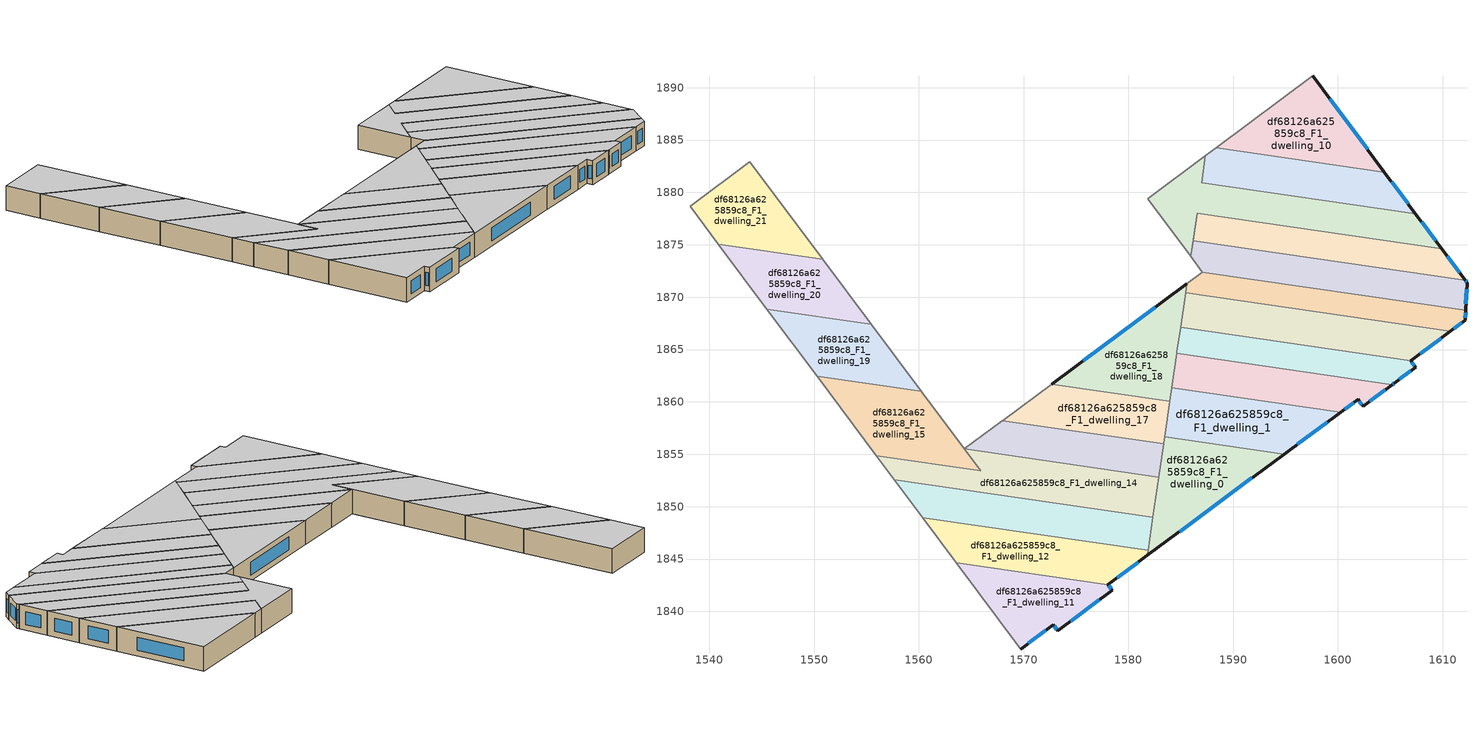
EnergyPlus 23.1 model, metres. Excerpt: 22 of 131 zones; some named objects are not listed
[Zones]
df68126a625859c8_F1_dwelling_0
 floor to df68126a625859c8_F0_dwelling_0 (EU_floor_Construction): 1594.87,1855 1581.83,1845.36 1583.47,1856.66 z3
 wall outside (EU_wall_Construction): 1581.83,1845.36 1594.87,1855 z3:6
 wall to df68126a625859c8_F1_dwelling_1 (EU_wall_Construction): 1594.87,1855 1583.47,1856.66 z3:6
 wall to df68126a625859c8_F1_dwelling_14 (EU_wall_Construction): 1582.91,1852.82 1582.36,1848.98 z3:6
 wall to df68126a625859c8_F1_dwelling_12 (EU_wall_Construction): 1581.9,1845.82 1581.83,1845.36 z3:6
 wall to df68126a625859c8_F1_dwelling_16 (EU_wall_Construction): 1583.37,1855.99 1582.91,1852.82 z3:6
 wall to df68126a625859c8_F1_dwelling_13 (EU_wall_Construction): 1582.35,1848.98 1581.9,1845.82 z3:6
 wall to df68126a625859c8_F1_dwelling_17 (EU_wall_Construction): 1583.47,1856.66 1583.38,1856.03 1583.37,1855.99 z3:6
 window (EU_Window_Construction): 1584.89,1847.63 1591.81,1852.74 z3.7:5.3
 ceiling to df68126a625859c8_F2_dwelling_0 (EU_floor_Construction): 1594.87,1855 1583.47,1856.66 1581.83,1845.36 z6
df68126a625859c8_F1_dwelling_1
 floor to df68126a625859c8_F0_dwelling_1 (EU_floor_Construction): 1600.27,1859 1594.87,1855 1583.47,1856.66 1584.15,1861.33 z3
 wall outside (EU_wall_Construction): 1594.87,1855 1600.27,1859 z3:6
 wall to df68126a625859c8_F1_dwelling_2 (EU_wall_Construction): 1600.27,1859 1584.15,1861.33 z3:6
 wall to df68126a625859c8_F1_dwelling_17 (EU_wall_Construction): 1583.96,1860.06 1583.47,1856.66 z3:6
 wall to df68126a625859c8_F1_dwelling_18 (EU_wall_Construction): 1584.15,1861.33 1583.96,1860.06 z3:6
 window (EU_Window_Construction): 1596.13,1855.94 1599,1858.06 z3.7:5.3
 ceiling to df68126a625859c8_F2_dwelling_1 (EU_floor_Construction): 1600.27,1859 1584.15,1861.33 1583.47,1856.66 1594.87,1855 z6
df68126a625859c8_F1_dwelling_10
 floor to df68126a625859c8_F0_dwelling_10 (EU_floor_Construction): 1597.61,1891.12 1604.46,1881.95 1588.39,1884.28 z3
 wall outside (EU_wall_Construction): 1604.46,1881.95 1597.61,1891.12 z3:6
 wall adiabatic (EU_wall_Construction): 1597.61,1891.12 1588.39,1884.28 z3:6
 wall to df68126a625859c8_F1_dwelling_9 (EU_wall_Construction): 1588.39,1884.28 1604.46,1881.95 z3:6
 window (EU_Window_Construction): 1602.85,1884.11 1599.22,1888.97 z3.7:5.3
 ceiling to df68126a625859c8_F2_dwelling_10 (EU_floor_Construction): 1604.46,1881.95 1597.61,1891.12 1588.39,1884.28 z6
df68126a625859c8_F1_dwelling_11
 floor to df68126a625859c8_F0_dwelling_11 (EU_floor_Construction): 1578.04,1842.56 1578.45,1842.02 1573.27,1838.18 1572.86,1838.73 1569.73,1836.41 1563.57,1844.66 z3
 wall outside (EU_wall_Construction): 1569.73,1836.41 1572.86,1838.73 1573.27,1838.18 1578.45,1842.02 1578.04,1842.56 z3:6
 wall adiabatic (EU_wall_Construction): 1563.57,1844.66 1569.73,1836.41 z3:6
 wall to df68126a625859c8_F1_dwelling_12 (EU_wall_Construction): 1578.04,1842.56 1563.57,1844.66 z3:6
 window (EU_Window_Construction): 1570.46,1836.95 1572.12,1838.19 / 1578.36,1842.14 1578.14,1842.43 / 1574.49,1839.08 1577.24,1841.12 / 1572.95,1838.6 1573.17,1838.31 z3.7:5.3
 ceiling to df68126a625859c8_F2_dwelling_11 (EU_floor_Construction): 1573.27,1838.18 1578.45,1842.02 1578.04,1842.56 1563.57,1844.66 1569.73,1836.41 1572.86,1838.73 z6
df68126a625859c8_F1_dwelling_12
 floor to df68126a625859c8_F0_dwelling_12 (EU_floor_Construction): 1581.9,1845.82 1581.83,1845.36 1578.04,1842.56 1563.57,1844.66 1560.37,1848.94 z3
 wall outside (EU_wall_Construction): 1578.04,1842.56 1581.83,1845.36 z3:6
 wall adiabatic (EU_wall_Construction): 1560.37,1848.94 1563.57,1844.66 z3:6
 wall to df68126a625859c8_F1_dwelling_13 (EU_wall_Construction): 1581.9,1845.82 1560.37,1848.94 z3:6
 window (EU_Window_Construction): 1578.93,1843.22 1580.94,1844.7 z3.7:5.3
 ceiling to df68126a625859c8_F2_dwelling_12 (EU_floor_Construction): 1581.83,1845.36 1581.9,1845.82 1560.37,1848.94 1563.57,1844.66 1578.04,1842.56 z6
df68126a625859c8_F1_dwelling_13
 floor to df68126a625859c8_F0_dwelling_13 (EU_floor_Construction): 1582.35,1848.99 1581.9,1845.82 1560.37,1848.94 1557.66,1852.57 z3
 wall to df68126a625859c8_F1_dwelling_14 (EU_wall_Construction): 1582.35,1848.99 1557.66,1852.57 z3:6
 wall adiabatic (EU_wall_Construction): 1557.66,1852.57 1560.37,1848.94 z3:6
 ceiling to df68126a625859c8_F2_dwelling_13 (EU_floor_Construction): 1581.9,1845.82 1582.35,1848.99 1557.66,1852.57 1560.37,1848.94 z6
df68126a625859c8_F1_dwelling_14
 floor to df68126a625859c8_F0_dwelling_14 (EU_floor_Construction): 1582.91,1852.82 1582.35,1848.99 1557.66,1852.57 1555.96,1854.85 1565.91,1853.41 1564.34,1855.51 z3
 wall to df68126a625859c8_F1_dwelling_15 (EU_wall_Construction): 1564.35,1855.51 1565.91,1853.41 1555.96,1854.85 z3:6
 wall to df68126a625859c8_F1_dwelling_16 (EU_wall_Construction): 1582.91,1852.82 1564.34,1855.51 z3:6
 wall adiabatic (EU_wall_Construction): 1555.96,1854.85 1557.66,1852.57 z3:6
 ceiling to df68126a625859c8_F2_dwelling_14 (EU_floor_Construction): 1582.35,1848.99 1582.91,1852.82 1564.34,1855.51 1565.91,1853.41 1555.96,1854.85 1557.66,1852.57 z6
df68126a625859c8_F1_dwelling_15
 floor to df68126a625859c8_F0_dwelling_15 (EU_floor_Construction): 1560.24,1861.01 1565.91,1853.41 1555.96,1854.85 1550.28,1862.45 z3
 wall adiabatic (EU_wall_Construction): 1550.28,1862.45 1555.96,1854.85 / 1564.34,1855.51 1560.24,1861.01 z3:6
 wall to df68126a625859c8_F1_dwelling_19 (EU_wall_Construction): 1560.24,1861.01 1550.28,1862.45 z3:6
 ceiling to df68126a625859c8_F2_dwelling_15 (EU_floor_Construction): 1565.91,1853.41 1560.24,1861.01 1550.28,1862.45 1555.96,1854.85 z6
df68126a625859c8_F1_dwelling_16
 floor to df68126a625859c8_F0_dwelling_16 (EU_floor_Construction): 1583.37,1855.99 1582.91,1852.82 1564.34,1855.51 1567.98,1858.21 z3
 wall to df68126a625859c8_F1_dwelling_17 (EU_wall_Construction): 1583.37,1855.99 1567.98,1858.21 z3:6
 wall adiabatic (EU_wall_Construction): 1567.98,1858.21 1564.34,1855.51 z3:6
 ceiling to df68126a625859c8_F2_dwelling_16 (EU_floor_Construction): 1582.91,1852.82 1583.37,1855.99 1567.98,1858.21 1564.34,1855.51 z6
df68126a625859c8_F1_dwelling_17
 floor to df68126a625859c8_F0_dwelling_17 (EU_floor_Construction): 1583.96,1860.06 1583.38,1856.03 1583.37,1855.99 1567.98,1858.21 1568.04,1858.26 1572.67,1861.7 z3
 wall adiabatic (EU_wall_Construction): 1572.67,1861.7 1568.04,1858.26 1567.98,1858.21 z3:6
 wall to df68126a625859c8_F1_dwelling_18 (EU_wall_Construction): 1583.96,1860.06 1572.67,1861.7 z3:6
 ceiling to df68126a625859c8_F2_dwelling_17 (EU_floor_Construction): 1583.38,1856.03 1583.96,1860.06 1572.67,1861.7 1568.04,1858.26 1567.98,1858.21 1583.37,1855.99 z6
df68126a625859c8_F1_dwelling_18
 floor to df68126a625859c8_F0_dwelling_18 (EU_floor_Construction): 1585.59,1871.29 1583.96,1860.06 1572.67,1861.7 z3
 wall outside (EU_wall_Construction): 1585.59,1871.29 1572.67,1861.7 z3:6
 wall to df68126a625859c8_F1_dwelling_2 (EU_wall_Construction): 1584.15,1861.33 1584.63,1864.65 z3:6
 wall to df68126a625859c8_F1_dwelling_3 (EU_wall_Construction): 1584.63,1864.65 1584.65,1864.79 1584.99,1867.13 z3:6
 wall to df68126a625859c8_F1_dwelling_4 (EU_wall_Construction): 1584.99,1867.13 1585.46,1870.43 z3:6
 wall to df68126a625859c8_F1_dwelling_5 (EU_wall_Construction): 1585.47,1870.43 1585.59,1871.29 z3:6
 window (EU_Window_Construction): 1582.56,1869.03 1575.7,1863.95 z3.7:5.3
 ceiling to df68126a625859c8_F2_dwelling_18 (EU_floor_Construction): 1583.96,1860.06 1585.59,1871.29 1572.67,1861.7 z6
df68126a625859c8_F1_dwelling_19
 floor to df68126a625859c8_F0_dwelling_19 (EU_floor_Construction): 1555.44,1867.43 1560.24,1861.01 1550.28,1862.45 1545.49,1868.87 z3
 wall to df68126a625859c8_F1_dwelling_20 (EU_wall_Construction): 1555.44,1867.43 1545.49,1868.87 z3:6
 wall adiabatic (EU_wall_Construction): 1560.24,1861.01 1555.44,1867.43 / 1545.49,1868.87 1550.28,1862.45 z3:6
 ceiling to df68126a625859c8_F2_dwelling_19 (EU_floor_Construction): 1560.24,1861.01 1555.44,1867.43 1545.49,1868.87 1550.28,1862.45 z6
df68126a625859c8_F1_dwelling_2
 floor to df68126a625859c8_F0_dwelling_2 (EU_floor_Construction): 1605.2,1861.66 1602.41,1859.59 1601.94,1860.24 1600.27,1859 1584.15,1861.33 1584.63,1864.65 z3
 wall outside (EU_wall_Construction): 1600.27,1859 1601.94,1860.24 1602.41,1859.59 1605.2,1861.66 z3:6
 wall to df68126a625859c8_F1_dwelling_3 (EU_wall_Construction): 1605.2,1861.66 1584.63,1864.65 z3:6
 window (EU_Window_Construction): 1603.07,1860.08 1604.55,1861.18 / 1602.05,1860.09 1602.3,1859.74 / 1600.66,1859.29 1601.55,1859.95 z3.7:5.3
 ceiling to df68126a625859c8_F2_dwelling_2 (EU_floor_Construction): 1605.2,1861.66 1584.63,1864.65 1584.15,1861.33 1600.27,1859 1601.94,1860.24 1602.41,1859.59 z6
df68126a625859c8_F1_dwelling_20
 floor to df68126a625859c8_F0_dwelling_20 (EU_floor_Construction): 1550.82,1873.62 1555.44,1867.43 1545.49,1868.87 1540.86,1875.07 z3
 wall to df68126a625859c8_F1_dwelling_21 (EU_wall_Construction): 1550.82,1873.62 1540.86,1875.07 z3:6
 wall adiabatic (EU_wall_Construction): 1555.44,1867.43 1550.82,1873.62 / 1540.86,1875.07 1545.49,1868.87 z3:6
 ceiling to df68126a625859c8_F2_dwelling_20 (EU_floor_Construction): 1555.44,1867.43 1550.82,1873.62 1540.86,1875.07 1545.49,1868.87 z6
df68126a625859c8_F1_dwelling_21
 floor to df68126a625859c8_F0_dwelling_21 (EU_floor_Construction): 1543.87,1882.93 1550.82,1873.62 1540.86,1875.07 1538.16,1878.69 z3
 wall adiabatic (EU_wall_Construction): 1550.82,1873.62 1543.87,1882.93 1538.16,1878.69 1540.86,1875.07 z3:6
 ceiling to df68126a625859c8_F2_dwelling_21 (EU_floor_Construction): 1550.82,1873.62 1543.87,1882.93 1538.16,1878.69 1540.86,1875.07 z6
df68126a625859c8_F1_dwelling_3
 floor to df68126a625859c8_F0_dwelling_3 (EU_floor_Construction): 1606.96,1863.95 1607.43,1863.31 1605.38,1861.79 1605.2,1861.66 1584.63,1864.65 1584.65,1864.79 1584.99,1867.13 z3
 wall outside (EU_wall_Construction): 1605.2,1861.66 1605.38,1861.79 1607.43,1863.31 1606.96,1863.95 z3:6
 wall to df68126a625859c8_F1_dwelling_4 (EU_wall_Construction): 1606.96,1863.95 1584.99,1867.13 z3:6
 window (EU_Window_Construction): 1607.32,1863.46 1607.07,1863.8 / 1605.86,1862.15 1606.95,1862.96 / 1605.24,1861.69 1605.33,1861.76 z3.7:5.3
 ceiling to df68126a625859c8_F2_dwelling_3 (EU_floor_Construction): 1607.43,1863.31 1606.96,1863.95 1584.99,1867.13 1584.65,1864.79 1584.63,1864.65 1605.2,1861.66 1605.38,1861.79 z6
df68126a625859c8_F1_dwelling_4
 floor to df68126a625859c8_F0_dwelling_4 (EU_floor_Construction): 1610.76,1866.76 1606.96,1863.95 1584.99,1867.13 1585.47,1870.43 z3
 wall outside (EU_wall_Construction): 1606.96,1863.95 1610.76,1866.76 z3:6
 wall to df68126a625859c8_F1_dwelling_5 (EU_wall_Construction): 1610.76,1866.76 1585.47,1870.43 z3:6
 window (EU_Window_Construction): 1607.85,1864.61 1609.87,1866.1 z3.7:5.3
 ceiling to df68126a625859c8_F2_dwelling_4 (EU_floor_Construction): 1610.76,1866.76 1585.47,1870.43 1584.99,1867.13 1606.96,1863.95 z6
df68126a625859c8_F1_dwelling_5
 floor to df68126a625859c8_F0_dwelling_5 (EU_floor_Construction): 1612.21,1868.75 1612.17,1867.8 1610.76,1866.76 1585.47,1870.43 1585.59,1871.29 1587.08,1872.39 z3
 wall outside (EU_wall_Construction): 1610.76,1866.76 1612.17,1867.8 1612.21,1868.75 z3:6
 wall adiabatic (EU_wall_Construction): 1587.08,1872.39 1585.59,1871.29 z3:6
 wall to df68126a625859c8_F1_dwelling_6 (EU_wall_Construction): 1612.21,1868.75 1587.08,1872.39 z3:6
 window (EU_Window_Construction): 1612.18,1868.02 1612.2,1868.53 / 1611.09,1867 1611.84,1867.56 z3.7:5.3
 ceiling to df68126a625859c8_F2_dwelling_5 (EU_floor_Construction): 1612.17,1867.8 1612.21,1868.75 1587.08,1872.39 1585.59,1871.29 1585.47,1870.43 1610.76,1866.76 z6
df68126a625859c8_F1_dwelling_6
 floor to df68126a625859c8_F0_dwelling_6 (EU_floor_Construction): 1612.16,1871.63 1612.34,1871.4 1612.21,1868.75 1587.08,1872.39 1585.97,1873.89 1586.19,1875.4 z3
 wall outside (EU_wall_Construction): 1612.21,1868.75 1612.34,1871.4 1612.16,1871.63 z3:6
 wall adiabatic (EU_wall_Construction): 1586.19,1875.4 1585.97,1873.89 1587.08,1872.39 z3:6
 wall to df68126a625859c8_F1_dwelling_7 (EU_wall_Construction): 1612.16,1871.63 1586.19,1875.4 z3:6
 window (EU_Window_Construction): 1612.3,1871.45 1612.2,1871.58 / 1612.24,1869.37 1612.31,1870.78 z3.7:5.3
 ceiling to df68126a625859c8_F2_dwelling_6 (EU_floor_Construction): 1612.21,1868.75 1612.34,1871.4 1612.16,1871.63 1586.19,1875.4 1585.97,1873.89 1587.08,1872.39 z6
df68126a625859c8_F1_dwelling_7
 floor to df68126a625859c8_F0_dwelling_7 (EU_floor_Construction): 1609.93,1874.62 1612.16,1871.63 1586.19,1875.4 1586.56,1878.01 z3
 wall outside (EU_wall_Construction): 1612.16,1871.63 1609.93,1874.62 z3:6
 wall adiabatic (EU_wall_Construction): 1586.56,1878.01 1586.19,1875.4 z3:6
 wall to df68126a625859c8_F1_dwelling_8 (EU_wall_Construction): 1609.93,1874.62 1586.56,1878.01 z3:6
 window (EU_Window_Construction): 1611.64,1872.33 1610.46,1873.92 z3.7:5.3
 ceiling to df68126a625859c8_F2_dwelling_7 (EU_floor_Construction): 1612.16,1871.63 1609.93,1874.62 1586.56,1878.01 1586.19,1875.4 z6
df68126a625859c8_F1_dwelling_8
 floor to df68126a625859c8_F0_dwelling_8 (EU_floor_Construction): 1607.42,1877.98 1609.93,1874.62 1586.56,1878.01 1585.97,1873.89 1581.84,1879.42 1587.36,1883.52 1586.99,1880.95 z3
 wall outside (EU_wall_Construction): 1609.93,1874.62 1607.42,1877.98 z3:6
 wall adiabatic (EU_wall_Construction): 1587.36,1883.52 1581.84,1879.42 1585.97,1873.89 1586.56,1878.01 z3:6
 wall to df68126a625859c8_F1_dwelling_9 (EU_wall_Construction): 1607.42,1877.98 1586.99,1880.95 1587.36,1883.52 z3:6
 window (EU_Window_Construction): 1609.34,1875.41 1608.01,1877.19 z3.7:5.3
 ceiling to df68126a625859c8_F2_dwelling_8 (EU_floor_Construction): 1609.93,1874.62 1607.42,1877.98 1586.99,1880.95 1587.36,1883.52 1581.84,1879.42 1585.97,1873.89 1586.56,1878.01 z6
df68126a625859c8_F1_dwelling_9
 floor to df68126a625859c8_F0_dwelling_9 (EU_floor_Construction): 1604.46,1881.95 1607.42,1877.98 1586.99,1880.95 1587.36,1883.52 1588.39,1884.28 z3
 wall outside (EU_wall_Construction): 1607.42,1877.98 1604.46,1881.95 z3:6
 wall adiabatic (EU_wall_Construction): 1588.39,1884.28 1587.36,1883.52 z3:6
 window (EU_Window_Construction): 1606.72,1878.92 1605.15,1881.02 z3.7:5.3
 ceiling to df68126a625859c8_F2_dwelling_9 (EU_floor_Construction): 1607.42,1877.98 1604.46,1881.95 1588.39,1884.28 1587.36,1883.52 1586.99,1880.95 z6
[Building]
EU S2 Campaign: North Axis=0; Terrain=City; Solar Distribution=FullExterior
[Site:Location]
Budapest.Ferenc.Liszt.Intl.AP: Latitude=47.437; Longitude=19.256; Time Zone=1; Elevation=185
[SizingPeriod:WeatherFileDays]
AnnualSizingPeriod: Begin Month=1; Begin Day of Month=1; End Month=12; End Day of Month=31; Day of Week for Start Day=Monday; Use Weather File Daylight Saving Period=No; Use Weather File Rain and Snow Indicators=No
[MATERIAL]
EU_InternalMass_Material: Roughness=MediumRough; Thickness=0.1; Conductivity=1; Density=1800; Specific Heat=900; Thermal Absorptance=0.9; Solar Absorptance=0.7; Visible Absorptance=0.7
[MATERIAL:NOMASS] Roughness=MediumRough; Thermal Absorptance=0.9; Solar Absorptance=0.7; Visible Absorptance=0.7
Name | Thermal Resistance
EU_wall_NoMass | 0.832559
EU_floor_NoMass | 0.872794
[WINDOWMATERIAL:SIMPLEGLAZINGSYSTEM]
EU_Window_SimpleGlazing: UFactor=2.79869; Solar Heat Gain Coefficient=0.75; Visible Transmittance=0.75
[CONSTRUCTION]
EU_wall_Construction: EU_wall_NoMass
EU_floor_Construction: EU_floor_NoMass
EU_Window_Construction: EU_Window_SimpleGlazing
EU_InternalMass_Construction: EU_InternalMass_Material
[ZONE] Type=1; Multiplier=1; Ceiling Height=autocalculate; Floor Area=autocalculate; Part of Total Floor Area=Yes
Name | Volume
df68126a625859c8_F1_dwelling_0 | 197.204
df68126a625859c8_F1_dwelling_1 | 197.165
df68126a625859c8_F1_dwelling_10 | 197.195
df68126a625859c8_F1_dwelling_11 | 172.962
df68126a625859c8_F1_dwelling_12 | 208.429
df68126a625859c8_F1_dwelling_13 | 224.082
df68126a625859c8_F1_dwelling_14 | 256.579
df68126a625859c8_F1_dwelling_15 | 202.298
df68126a625859c8_F1_dwelling_16 | 164.551
df68126a625859c8_F1_dwelling_17 | 166.41
df68126a625859c8_F1_dwelling_18 | 194.161
df68126a625859c8_F1_dwelling_19 | 171.014
df68126a625859c8_F1_dwelling_2 | 187.75
df68126a625859c8_F1_dwelling_20 | 165.028
df68126a625859c8_F1_dwelling_21 | 172.174
df68126a625859c8_F1_dwelling_3 | 165.502
df68126a625859c8_F1_dwelling_4 | 238.255
df68126a625859c8_F1_dwelling_5 | 170.121
df68126a625859c8_F1_dwelling_6 | 224.241
df68126a625859c8_F1_dwelling_7 | 197.164
df68126a625859c8_F1_dwelling_8 | 268.359
df68126a625859c8_F1_dwelling_9 | 197.196
[INTERNALMASS] Construction=EU_InternalMass_Construction
Name | Zone or ZoneList | Surface Area
df68126a625859c8_F1_dwelling_0_EU_InternalMass | df68126a625859c8_F1_dwelling_0 | 65.7359
df68126a625859c8_F1_dwelling_1_EU_InternalMass | df68126a625859c8_F1_dwelling_1 | 65.7218
df68126a625859c8_F1_dwelling_2_EU_InternalMass | df68126a625859c8_F1_dwelling_2 | 62.5848
df68126a625859c8_F1_dwelling_3_EU_InternalMass | df68126a625859c8_F1_dwelling_3 | 55.1657
df68126a625859c8_F1_dwelling_4_EU_InternalMass | df68126a625859c8_F1_dwelling_4 | 79.4181
df68126a625859c8_F1_dwelling_5_EU_InternalMass | df68126a625859c8_F1_dwelling_5 | 56.7071
df68126a625859c8_F1_dwelling_6_EU_InternalMass | df68126a625859c8_F1_dwelling_6 | 74.747
df68126a625859c8_F1_dwelling_7_EU_InternalMass | df68126a625859c8_F1_dwelling_7 | 65.7214
df68126a625859c8_F1_dwelling_8_EU_InternalMass | df68126a625859c8_F1_dwelling_8 | 89.4525
df68126a625859c8_F1_dwelling_9_EU_InternalMass | df68126a625859c8_F1_dwelling_9 | 65.732
df68126a625859c8_F1_dwelling_10_EU_InternalMass | df68126a625859c8_F1_dwelling_10 | 65.7317
df68126a625859c8_F1_dwelling_11_EU_InternalMass | df68126a625859c8_F1_dwelling_11 | 57.6538
df68126a625859c8_F1_dwelling_12_EU_InternalMass | df68126a625859c8_F1_dwelling_12 | 69.4764
df68126a625859c8_F1_dwelling_13_EU_InternalMass | df68126a625859c8_F1_dwelling_13 | 74.6961
df68126a625859c8_F1_dwelling_14_EU_InternalMass | df68126a625859c8_F1_dwelling_14 | 85.5329
df68126a625859c8_F1_dwelling_15_EU_InternalMass | df68126a625859c8_F1_dwelling_15 | 67.4444
df68126a625859c8_F1_dwelling_16_EU_InternalMass | df68126a625859c8_F1_dwelling_16 | 54.8477
df68126a625859c8_F1_dwelling_17_EU_InternalMass | df68126a625859c8_F1_dwelling_17 | 55.4741
df68126a625859c8_F1_dwelling_18_EU_InternalMass | df68126a625859c8_F1_dwelling_18 | 64.7172
df68126a625859c8_F1_dwelling_19_EU_InternalMass | df68126a625859c8_F1_dwelling_19 | 57.0052
df68126a625859c8_F1_dwelling_20_EU_InternalMass | df68126a625859c8_F1_dwelling_20 | 55.0047
df68126a625859c8_F1_dwelling_21_EU_InternalMass | df68126a625859c8_F1_dwelling_21 | 57.3952
[OTHEREQUIPMENT] Fuel Type=Electricity; Design Level Calculation Method=Watts/Area; Power per Zone Floor Area=1; Fraction Latent=0; Fraction Radiant=0; Fraction Lost=0; Carbon Dioxide Generation Rate=0; EndUse Subcategory=EU_Step8_InternalGains
Name | Zone or ZoneList or Space or SpaceList | Schedule
EU_Step8_InternalGain_df68126a625859c8_F1_dwelling_0_f000 | df68126a625859c8_F1_dwelling_0 | EU_Step8_GainSchedule_df68126a625859c8_F1_dwelling_0_f000
EU_Step8_InternalGain_df68126a625859c8_F1_dwelling_1_f000 | df68126a625859c8_F1_dwelling_1 | EU_Step8_GainSchedule_df68126a625859c8_F1_dwelling_1_f000
EU_Step8_InternalGain_df68126a625859c8_F1_dwelling_2_f000 | df68126a625859c8_F1_dwelling_2 | EU_Step8_GainSchedule_df68126a625859c8_F1_dwelling_2_f000
EU_Step8_InternalGain_df68126a625859c8_F1_dwelling_3_f000 | df68126a625859c8_F1_dwelling_3 | EU_Step8_GainSchedule_df68126a625859c8_F1_dwelling_3_f000
EU_Step8_InternalGain_df68126a625859c8_F1_dwelling_4_f000 | df68126a625859c8_F1_dwelling_4 | EU_Step8_GainSchedule_df68126a625859c8_F1_dwelling_4_f000
EU_Step8_InternalGain_df68126a625859c8_F1_dwelling_5_f000 | df68126a625859c8_F1_dwelling_5 | EU_Step8_GainSchedule_df68126a625859c8_F1_dwelling_5_f000
EU_Step8_InternalGain_df68126a625859c8_F1_dwelling_6_f000 | df68126a625859c8_F1_dwelling_6 | EU_Step8_GainSchedule_df68126a625859c8_F1_dwelling_6_f000
EU_Step8_InternalGain_df68126a625859c8_F1_dwelling_7_f000 | df68126a625859c8_F1_dwelling_7 | EU_Step8_GainSchedule_df68126a625859c8_F1_dwelling_7_f000
EU_Step8_InternalGain_df68126a625859c8_F1_dwelling_8_f000 | df68126a625859c8_F1_dwelling_8 | EU_Step8_GainSchedule_df68126a625859c8_F1_dwelling_8_f000
EU_Step8_InternalGain_df68126a625859c8_F1_dwelling_9_f000 | df68126a625859c8_F1_dwelling_9 | EU_Step8_GainSchedule_df68126a625859c8_F1_dwelling_9_f000
EU_Step8_InternalGain_df68126a625859c8_F1_dwelling_10_f000 | df68126a625859c8_F1_dwelling_10 | EU_Step8_GainSchedule_df68126a625859c8_F1_dwelling_10_f000
EU_Step8_InternalGain_df68126a625859c8_F1_dwelling_11_f000 | df68126a625859c8_F1_dwelling_11 | EU_Step8_GainSchedule_df68126a625859c8_F1_dwelling_11_f000
EU_Step8_InternalGain_df68126a625859c8_F1_dwelling_12_f000 | df68126a625859c8_F1_dwelling_12 | EU_Step8_GainSchedule_df68126a625859c8_F1_dwelling_12_f000
EU_Step8_InternalGain_df68126a625859c8_F1_dwelling_13_f000 | df68126a625859c8_F1_dwelling_13 | EU_Step8_GainSchedule_df68126a625859c8_F1_dwelling_13_f000
EU_Step8_InternalGain_df68126a625859c8_F1_dwelling_14_f000 | df68126a625859c8_F1_dwelling_14 | EU_Step8_GainSchedule_df68126a625859c8_F1_dwelling_14_f000
EU_Step8_InternalGain_df68126a625859c8_F1_dwelling_15_f000 | df68126a625859c8_F1_dwelling_15 | EU_Step8_GainSchedule_df68126a625859c8_F1_dwelling_15_f000
EU_Step8_InternalGain_df68126a625859c8_F1_dwelling_16_f000 | df68126a625859c8_F1_dwelling_16 | EU_Step8_GainSchedule_df68126a625859c8_F1_dwelling_16_f000
EU_Step8_InternalGain_df68126a625859c8_F1_dwelling_17_f000 | df68126a625859c8_F1_dwelling_17 | EU_Step8_GainSchedule_df68126a625859c8_F1_dwelling_17_f000
EU_Step8_InternalGain_df68126a625859c8_F1_dwelling_18_f000 | df68126a625859c8_F1_dwelling_18 | EU_Step8_GainSchedule_df68126a625859c8_F1_dwelling_18_f000
EU_Step8_InternalGain_df68126a625859c8_F1_dwelling_19_f000 | df68126a625859c8_F1_dwelling_19 | EU_Step8_GainSchedule_df68126a625859c8_F1_dwelling_19_f000
EU_Step8_InternalGain_df68126a625859c8_F1_dwelling_20_f000 | df68126a625859c8_F1_dwelling_20 | EU_Step8_GainSchedule_df68126a625859c8_F1_dwelling_20_f000
EU_Step8_InternalGain_df68126a625859c8_F1_dwelling_21_f000 | df68126a625859c8_F1_dwelling_21 | EU_Step8_GainSchedule_df68126a625859c8_F1_dwelling_21_f000
[ZONEVENTILATION:DESIGNFLOWRATE] Schedule=EU_AlwaysOn; Design Flow Rate Calculation Method=AirChanges/Hour; Air Changes per Hour=0.475469; Ventilation Type=Natural; Fan Pressure Rise=0; Fan Total Efficiency=1; Constant Term Coefficient=1; Temperature Term Coefficient=0; Velocity Term Coefficient=0; Velocity Squared Term Coefficient=0; Minimum Indoor Temperature=-100; Maximum Indoor Temperature=100; Delta Temperature=-100; Minimum Outdoor Temperature=-100; Maximum Outdoor Temperature=100; Maximum Wind Speed=40
Name | Zone or ZoneList or Space or SpaceList
EU_ConstantAir_df68126a625859c8_F1_dwelling_0 | df68126a625859c8_F1_dwelling_0
EU_ConstantAir_df68126a625859c8_F1_dwelling_1 | df68126a625859c8_F1_dwelling_1
EU_ConstantAir_df68126a625859c8_F1_dwelling_2 | df68126a625859c8_F1_dwelling_2
EU_ConstantAir_df68126a625859c8_F1_dwelling_3 | df68126a625859c8_F1_dwelling_3
EU_ConstantAir_df68126a625859c8_F1_dwelling_4 | df68126a625859c8_F1_dwelling_4
EU_ConstantAir_df68126a625859c8_F1_dwelling_5 | df68126a625859c8_F1_dwelling_5
EU_ConstantAir_df68126a625859c8_F1_dwelling_6 | df68126a625859c8_F1_dwelling_6
EU_ConstantAir_df68126a625859c8_F1_dwelling_7 | df68126a625859c8_F1_dwelling_7
EU_ConstantAir_df68126a625859c8_F1_dwelling_8 | df68126a625859c8_F1_dwelling_8
EU_ConstantAir_df68126a625859c8_F1_dwelling_9 | df68126a625859c8_F1_dwelling_9
EU_ConstantAir_df68126a625859c8_F1_dwelling_10 | df68126a625859c8_F1_dwelling_10
EU_ConstantAir_df68126a625859c8_F1_dwelling_11 | df68126a625859c8_F1_dwelling_11
EU_ConstantAir_df68126a625859c8_F1_dwelling_12 | df68126a625859c8_F1_dwelling_12
EU_ConstantAir_df68126a625859c8_F1_dwelling_13 | df68126a625859c8_F1_dwelling_13
EU_ConstantAir_df68126a625859c8_F1_dwelling_14 | df68126a625859c8_F1_dwelling_14
EU_ConstantAir_df68126a625859c8_F1_dwelling_15 | df68126a625859c8_F1_dwelling_15
EU_ConstantAir_df68126a625859c8_F1_dwelling_16 | df68126a625859c8_F1_dwelling_16
EU_ConstantAir_df68126a625859c8_F1_dwelling_17 | df68126a625859c8_F1_dwelling_17
EU_ConstantAir_df68126a625859c8_F1_dwelling_18 | df68126a625859c8_F1_dwelling_18
EU_ConstantAir_df68126a625859c8_F1_dwelling_19 | df68126a625859c8_F1_dwelling_19
EU_ConstantAir_df68126a625859c8_F1_dwelling_20 | df68126a625859c8_F1_dwelling_20
EU_ConstantAir_df68126a625859c8_F1_dwelling_21 | df68126a625859c8_F1_dwelling_21
[HVACTEMPLATE:ZONE:IDEALLOADSAIRSYSTEM] System Availability Schedule=EU_AlwaysOn; Maximum Heating Supply Air Temperature=50; Minimum Cooling Supply Air Temperature=13; Maximum Heating Supply Air Humidity Ratio=0.0156; Minimum Cooling Supply Air Humidity Ratio=0.0077; Heating Limit=NoLimit; Cooling Limit=NoLimit; Heating Availability Schedule=EU_AlwaysOn; Cooling Availability Schedule=EU_CoolingOff; Dehumidification Control Type=ConstantSensibleHeatRatio; Cooling Sensible Heat Ratio=0.7; Dehumidification Setpoint=60; Humidification Control Type=None; Humidification Setpoint=30; Outdoor Air Method=None; Outdoor Air Flow Rate per Person=0.00944; Outdoor Air Flow Rate per Zone Floor Area=0; Outdoor Air Flow Rate per Zone=0; Demand Controlled Ventilation Type=None; Outdoor Air Economizer Type=NoEconomizer; Heat Recovery Type=None; Sensible Heat Recovery Effectiveness=0.7; Latent Heat Recovery Effectiveness=0.65
Name | Template Thermostat
df68126a625859c8_F1_dwelling_0 | EU_HeatOnly_df68126a625859c8_F1_dwelling_0
df68126a625859c8_F1_dwelling_1 | EU_HeatOnly_df68126a625859c8_F1_dwelling_1
df68126a625859c8_F1_dwelling_2 | EU_HeatOnly_df68126a625859c8_F1_dwelling_2
df68126a625859c8_F1_dwelling_3 | EU_HeatOnly_df68126a625859c8_F1_dwelling_3
df68126a625859c8_F1_dwelling_4 | EU_HeatOnly_df68126a625859c8_F1_dwelling_4
df68126a625859c8_F1_dwelling_5 | EU_HeatOnly_df68126a625859c8_F1_dwelling_5
df68126a625859c8_F1_dwelling_6 | EU_HeatOnly_df68126a625859c8_F1_dwelling_6
df68126a625859c8_F1_dwelling_7 | EU_HeatOnly_df68126a625859c8_F1_dwelling_7
df68126a625859c8_F1_dwelling_8 | EU_HeatOnly_df68126a625859c8_F1_dwelling_8
df68126a625859c8_F1_dwelling_9 | EU_HeatOnly_df68126a625859c8_F1_dwelling_9
df68126a625859c8_F1_dwelling_10 | EU_HeatOnly_df68126a625859c8_F1_dwelling_10
df68126a625859c8_F1_dwelling_11 | EU_HeatOnly_df68126a625859c8_F1_dwelling_11
df68126a625859c8_F1_dwelling_12 | EU_HeatOnly_df68126a625859c8_F1_dwelling_12
df68126a625859c8_F1_dwelling_13 | EU_HeatOnly_df68126a625859c8_F1_dwelling_13
df68126a625859c8_F1_dwelling_14 | EU_HeatOnly_df68126a625859c8_F1_dwelling_14
df68126a625859c8_F1_dwelling_15 | EU_HeatOnly_df68126a625859c8_F1_dwelling_15
df68126a625859c8_F1_dwelling_16 | EU_HeatOnly_df68126a625859c8_F1_dwelling_16
df68126a625859c8_F1_dwelling_17 | EU_HeatOnly_df68126a625859c8_F1_dwelling_17
df68126a625859c8_F1_dwelling_18 | EU_HeatOnly_df68126a625859c8_F1_dwelling_18
df68126a625859c8_F1_dwelling_19 | EU_HeatOnly_df68126a625859c8_F1_dwelling_19
df68126a625859c8_F1_dwelling_20 | EU_HeatOnly_df68126a625859c8_F1_dwelling_20
df68126a625859c8_F1_dwelling_21 | EU_HeatOnly_df68126a625859c8_F1_dwelling_21
[SIZING:ZONE] Zone Cooling Design Supply Air Temperature Input Method=SupplyAirTemperature; Zone Cooling Design Supply Air Temperature=13; Zone Heating Design Supply Air Temperature Input Method=SupplyAirTemperature; Zone Heating Design Supply Air Temperature=50; Zone Cooling Design Supply Air Humidity Ratio=0.008; Zone Heating Design Supply Air Humidity Ratio=0.008; Cooling Design Air Flow Method=DesignDay; Cooling Design Air Flow Rate=0; Cooling Minimum Air Flow per Zone Floor Area=0.000762; Cooling Minimum Air Flow=0; Cooling Minimum Air Flow Fraction=0.2; Heating Design Air Flow Method=DesignDay; Heating Design Air Flow Rate=0; Heating Maximum Air Flow per Zone Floor Area=0.002032; Heating Maximum Air Flow=0.141576; Heating Maximum Air Flow Fraction=0.3; Account for Dedicated Outdoor Air System=No; Dedicated Outdoor Air System Control Strategy=NeutralSupplyAir; Dedicated Outdoor Air Low Setpoint Temperature for Design=autosize; Dedicated Outdoor Air High Setpoint Temperature for Design=autosize; Zone Load Sizing Method=Sensible Load Only No Latent Load; Zone Latent Cooling Design Supply Air Humidity Ratio Input Method=HumidityRatioDifference; Zone Cooling Design Supply Air Humidity Ratio Difference=0.005; Zone Latent Heating Design Supply Air Humidity Ratio Input Method=HumidityRatioDifference; Zone Humidification Design Supply Air Humidity Ratio Difference=0.005
df68126a625859c8_F1_dwelling_0; df68126a625859c8_F1_dwelling_1; df68126a625859c8_F1_dwelling_2; df68126a625859c8_F1_dwelling_3; df68126a625859c8_F1_dwelling_4; df68126a625859c8_F1_dwelling_5; df68126a625859c8_F1_dwelling_6; df68126a625859c8_F1_dwelling_7; df68126a625859c8_F1_dwelling_8; df68126a625859c8_F1_dwelling_9; df68126a625859c8_F1_dwelling_10; df68126a625859c8_F1_dwelling_11; df68126a625859c8_F1_dwelling_12; df68126a625859c8_F1_dwelling_13; df68126a625859c8_F1_dwelling_14; df68126a625859c8_F1_dwelling_15; df68126a625859c8_F1_dwelling_16; df68126a625859c8_F1_dwelling_17; df68126a625859c8_F1_dwelling_18; df68126a625859c8_F1_dwelling_19; df68126a625859c8_F1_dwelling_20; df68126a625859c8_F1_dwelling_21
[SCHEDULE:CONSTANT]
Name | Hourly Value
EU_AlwaysOn | 1
EU_CoolingOff | 0
[SCHEDULE:FILE] Column Number=1; Rows to Skip at Top=0; Number of Hours of Data=8760; Column Separator=Comma; Interpolate to Timestep=No; Minutes per Item=60; Adjust Schedule for Daylight Savings=Yes
Name | File
EU_Step8_GainSchedule_df68126a625859c8_F1_dwelling_0_f000 | ../../schedules/df68126a625859c8/df68126a625859c8_F1_dwelling_0_f000_gain.csv
EU_Step8_GainSchedule_df68126a625859c8_F1_dwelling_1_f000 | ../../schedules/df68126a625859c8/df68126a625859c8_F1_dwelling_1_f000_gain.csv
EU_Step8_GainSchedule_df68126a625859c8_F1_dwelling_2_f000 | ../../schedules/df68126a625859c8/df68126a625859c8_F1_dwelling_2_f000_gain.csv
EU_Step8_GainSchedule_df68126a625859c8_F1_dwelling_3_f000 | ../../schedules/df68126a625859c8/df68126a625859c8_F1_dwelling_3_f000_gain.csv
EU_Step8_GainSchedule_df68126a625859c8_F1_dwelling_4_f000 | ../../schedules/df68126a625859c8/df68126a625859c8_F1_dwelling_4_f000_gain.csv
EU_Step8_GainSchedule_df68126a625859c8_F1_dwelling_5_f000 | ../../schedules/df68126a625859c8/df68126a625859c8_F1_dwelling_5_f000_gain.csv
EU_Step8_GainSchedule_df68126a625859c8_F1_dwelling_6_f000 | ../../schedules/df68126a625859c8/df68126a625859c8_F1_dwelling_6_f000_gain.csv
EU_Step8_GainSchedule_df68126a625859c8_F1_dwelling_7_f000 | ../../schedules/df68126a625859c8/df68126a625859c8_F1_dwelling_7_f000_gain.csv
EU_Step8_GainSchedule_df68126a625859c8_F1_dwelling_8_f000 | ../../schedules/df68126a625859c8/df68126a625859c8_F1_dwelling_8_f000_gain.csv
EU_Step8_GainSchedule_df68126a625859c8_F1_dwelling_9_f000 | ../../schedules/df68126a625859c8/df68126a625859c8_F1_dwelling_9_f000_gain.csv
EU_Step8_GainSchedule_df68126a625859c8_F1_dwelling_10_f000 | ../../schedules/df68126a625859c8/df68126a625859c8_F1_dwelling_10_f000_gain.csv
EU_Step8_GainSchedule_df68126a625859c8_F1_dwelling_11_f000 | ../../schedules/df68126a625859c8/df68126a625859c8_F1_dwelling_11_f000_gain.csv
EU_Step8_GainSchedule_df68126a625859c8_F1_dwelling_12_f000 | ../../schedules/df68126a625859c8/df68126a625859c8_F1_dwelling_12_f000_gain.csv
EU_Step8_GainSchedule_df68126a625859c8_F1_dwelling_13_f000 | ../../schedules/df68126a625859c8/df68126a625859c8_F1_dwelling_13_f000_gain.csv
EU_Step8_GainSchedule_df68126a625859c8_F1_dwelling_14_f000 | ../../schedules/df68126a625859c8/df68126a625859c8_F1_dwelling_14_f000_gain.csv
EU_Step8_GainSchedule_df68126a625859c8_F1_dwelling_15_f000 | ../../schedules/df68126a625859c8/df68126a625859c8_F1_dwelling_15_f000_gain.csv
EU_Step8_GainSchedule_df68126a625859c8_F1_dwelling_16_f000 | ../../schedules/df68126a625859c8/df68126a625859c8_F1_dwelling_16_f000_gain.csv
EU_Step8_GainSchedule_df68126a625859c8_F1_dwelling_17_f000 | ../../schedules/df68126a625859c8/df68126a625859c8_F1_dwelling_17_f000_gain.csv
EU_Step8_GainSchedule_df68126a625859c8_F1_dwelling_18_f000 | ../../schedules/df68126a625859c8/df68126a625859c8_F1_dwelling_18_f000_gain.csv
EU_Step8_GainSchedule_df68126a625859c8_F1_dwelling_19_f000 | ../../schedules/df68126a625859c8/df68126a625859c8_F1_dwelling_19_f000_gain.csv
EU_Step8_GainSchedule_df68126a625859c8_F1_dwelling_20_f000 | ../../schedules/df68126a625859c8/df68126a625859c8_F1_dwelling_20_f000_gain.csv
EU_Step8_GainSchedule_df68126a625859c8_F1_dwelling_21_f000 | ../../schedules/df68126a625859c8/df68126a625859c8_F1_dwelling_21_f000_gain.csv
